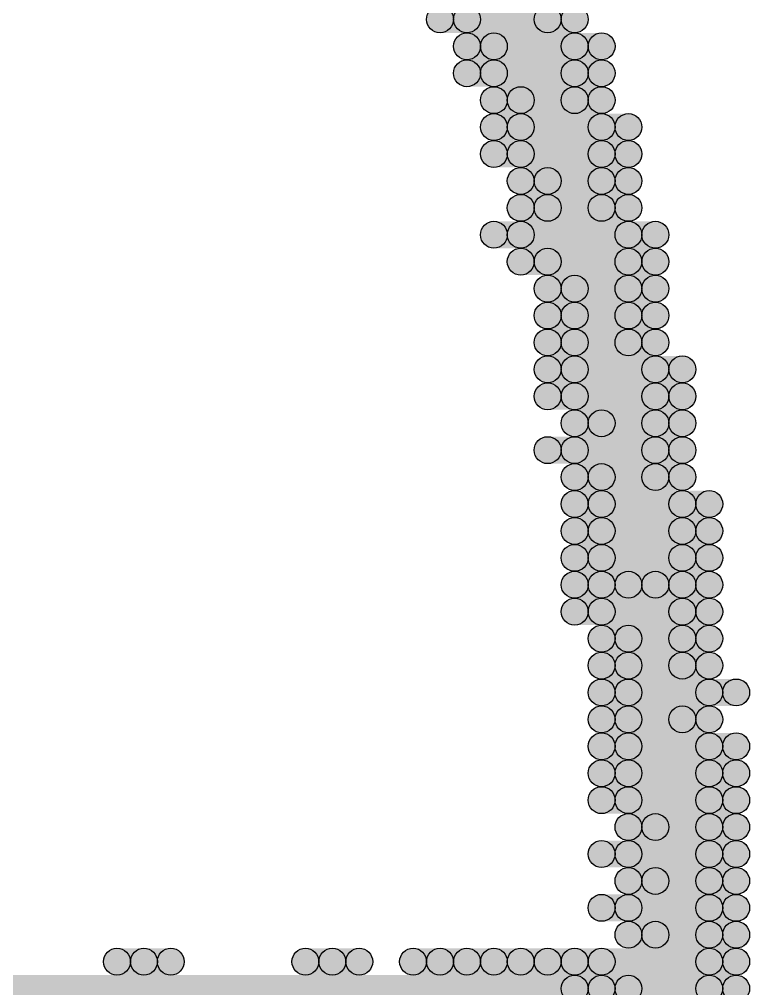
# Model space of a CAD drawing. Header units: millimetres. Extents: x 0 to 137, y 0 to 37.
# Drawn here: x 133.182 to 133.871, y 5.766 to 6.68 of the extents above; entities that cross this region are included whole.
import ezdxf

# ---------------------------------------------------------------- set-up
doc = ezdxf.new("R2010")
doc.units = ezdxf.units.MM
doc.layers.add('TopLayer', color=1, linetype='Continuous')
doc.layers.add('TopSolder', color=216, linetype='Continuous')

msp = doc.modelspace()

# ---------------------------------------------------------------- hatches: boundary and pattern name
at = {"layer": 'TopLayer'}
h = msp.add_hatch(color=1, dxfattribs=at)
edge = h.paths.add_edge_path()
edge.add_arc((133.604, 6.6802), 0.0127, 0, 360)
for points in [[(133.604, 6.6675), (133.604, 6.6929), (133.7056, 6.6929), (133.7056, 6.6675)], [(133.6294, 6.6421), (133.6294, 6.6675), (133.731, 6.6675), (133.731, 6.6421)], [(133.6294, 6.6167), (133.6294, 6.6421), (133.731, 6.6421), (133.731, 6.6167)], [(133.6548, 6.5913), (133.6548, 6.6167), (133.731, 6.6167), (133.731, 6.5913)], [(133.6548, 6.5659), (133.6548, 6.5913), (133.7564, 6.5913), (133.7564, 6.5659)], [(133.6548, 6.5405), (133.6548, 6.5659), (133.7564, 6.5659), (133.7564, 6.5405)], [(133.6802, 6.5151), (133.6802, 6.5405), (133.7564, 6.5405), (133.7564, 6.5151)], [(133.6802, 6.4897), (133.6802, 6.5151), (133.7564, 6.5151), (133.7564, 6.4897)], [(133.6548, 6.4643), (133.6548, 6.4897), (133.7818, 6.4897), (133.7818, 6.4643)], [(133.6802, 6.4389), (133.6802, 6.4643), (133.7818, 6.4643), (133.7818, 6.4389)], [(133.7056, 6.4135), (133.7056, 6.4389), (133.7818, 6.4389), (133.7818, 6.4135)], [(133.7056, 6.3881), (133.7056, 6.4135), (133.7818, 6.4135), (133.7818, 6.3881)], [(133.7056, 6.3627), (133.7056, 6.3881), (133.7818, 6.3881), (133.7818, 6.3627)], [(133.7056, 6.3373), (133.7056, 6.3627), (133.8072, 6.3627), (133.8072, 6.3373)], [(133.7056, 6.3119), (133.7056, 6.3373), (133.8072, 6.3373), (133.8072, 6.3119)], [(133.731, 6.2865), (133.731, 6.3119), (133.8072, 6.3119), (133.8072, 6.2865)], [(133.7056, 6.2611), (133.7056, 6.2865), (133.8072, 6.2865), (133.8072, 6.2611)], [(133.731, 6.2357), (133.731, 6.2611), (133.8072, 6.2611), (133.8072, 6.2357)], [(133.731, 6.2103), (133.731, 6.2357), (133.8326, 6.2357), (133.8326, 6.2103)], [(133.731, 6.1849), (133.731, 6.2103), (133.8326, 6.2103), (133.8326, 6.1849)], [(133.731, 6.1595), (133.731, 6.1849), (133.8326, 6.1849), (133.8326, 6.1595)], [(133.731, 6.1341), (133.731, 6.1595), (133.7818, 6.1595), (133.7818, 6.1341)], [(133.8072, 6.1341), (133.8072, 6.1595), (133.8326, 6.1595), (133.8326, 6.1341)], [(133.731, 6.1087), (133.731, 6.1341), (133.8326, 6.1341), (133.8326, 6.1087)], [(133.7564, 6.0833), (133.7564, 6.1087), (133.8326, 6.1087), (133.8326, 6.0833)], [(133.7564, 6.0579), (133.7564, 6.0833), (133.8326, 6.0833), (133.8326, 6.0579)], [(133.7564, 6.0325), (133.7564, 6.0579), (133.858, 6.0579), (133.858, 6.0325)], [(133.7564, 6.0071), (133.7564, 6.0325), (133.8326, 6.0325), (133.8326, 6.0071)], [(133.7564, 5.9817), (133.7564, 6.0071), (133.858, 6.0071), (133.858, 5.9817)], [(133.7564, 5.9563), (133.7564, 5.9817), (133.858, 5.9817), (133.858, 5.9563)], [(133.7564, 5.9309), (133.7564, 5.9563), (133.858, 5.9563), (133.858, 5.9309)], [(133.7818, 5.9055), (133.7818, 5.9309), (133.858, 5.9309), (133.858, 5.9055)], [(133.7564, 5.8801), (133.7564, 5.9055), (133.858, 5.9055), (133.858, 5.8801)], [(133.7818, 5.8547), (133.7818, 5.8801), (133.858, 5.8801), (133.858, 5.8547)], [(133.7564, 5.8293), (133.7564, 5.8547), (133.858, 5.8547), (133.858, 5.8293)], [(133.7818, 5.8039), (133.7818, 5.8293), (133.858, 5.8293), (133.858, 5.8039)], [(133.2992, 5.7785), (133.2992, 5.8039), (133.3246, 5.8039), (133.3246, 5.7785)], [(133.477, 5.7785), (133.477, 5.8039), (133.5024, 5.8039), (133.5024, 5.7785)], [(133.5786, 5.7785), (133.5786, 5.8039), (133.604, 5.8039), (133.604, 5.7785)], [(133.6294, 5.7785), (133.6294, 5.8039), (133.6548, 5.8039), (133.6548, 5.7785)], [(133.6802, 5.7785), (133.6802, 5.8039), (133.7056, 5.8039), (133.7056, 5.7785)], [(133.731, 5.7785), (133.731, 5.8039), (133.858, 5.8039), (133.858, 5.7785)], [(131.7498, 5.7531), (131.7498, 5.7785), (133.731, 5.7785), (133.731, 5.7531)], [(133.7564, 5.7531), (133.7564, 5.7785), (133.858, 5.7785), (133.858, 5.7531)]]:
    msp.add_hatch(color=1, dxfattribs=at).paths.add_polyline_path(points)
h = msp.add_hatch(color=1, dxfattribs=at)
edge = h.paths.add_edge_path()
edge.add_arc((133.7056, 6.6802), 0.0127, 0, 360)
h = msp.add_hatch(color=1, dxfattribs=at)
edge = h.paths.add_edge_path()
edge.add_arc((133.6294, 6.6548), 0.0127, 0, 360)
h = msp.add_hatch(color=1, dxfattribs=at)
edge = h.paths.add_edge_path()
edge.add_arc((133.731, 6.6548), 0.0127, 0, 360)
h = msp.add_hatch(color=1, dxfattribs=at)
edge = h.paths.add_edge_path()
edge.add_arc((133.6294, 6.6294), 0.0127, 0, 360)
h = msp.add_hatch(color=1, dxfattribs=at)
edge = h.paths.add_edge_path()
edge.add_arc((133.731, 6.6294), 0.0127, 0, 360)
h = msp.add_hatch(color=1, dxfattribs=at)
edge = h.paths.add_edge_path()
edge.add_arc((133.6548, 6.604), 0.0127, 0, 360)
h = msp.add_hatch(color=1, dxfattribs=at)
edge = h.paths.add_edge_path()
edge.add_arc((133.731, 6.604), 0.0127, 0, 360)
h = msp.add_hatch(color=1, dxfattribs=at)
edge = h.paths.add_edge_path()
edge.add_arc((133.6548, 6.5786), 0.0127, 0, 360)
h = msp.add_hatch(color=1, dxfattribs=at)
edge = h.paths.add_edge_path()
edge.add_arc((133.7564, 6.5786), 0.0127, 0, 360)
h = msp.add_hatch(color=1, dxfattribs=at)
edge = h.paths.add_edge_path()
edge.add_arc((133.6548, 6.5532), 0.0127, 0, 360)
h = msp.add_hatch(color=1, dxfattribs=at)
edge = h.paths.add_edge_path()
edge.add_arc((133.7564, 6.5532), 0.0127, 0, 360)
h = msp.add_hatch(color=1, dxfattribs=at)
edge = h.paths.add_edge_path()
edge.add_arc((133.6802, 6.5278), 0.0127, 0, 360)
h = msp.add_hatch(color=1, dxfattribs=at)
edge = h.paths.add_edge_path()
edge.add_arc((133.7564, 6.5278), 0.0127, 0, 360)
h = msp.add_hatch(color=1, dxfattribs=at)
edge = h.paths.add_edge_path()
edge.add_arc((133.6802, 6.5024), 0.0127, 0, 360)
h = msp.add_hatch(color=1, dxfattribs=at)
edge = h.paths.add_edge_path()
edge.add_arc((133.7564, 6.5024), 0.0127, 0, 360)
h = msp.add_hatch(color=1, dxfattribs=at)
edge = h.paths.add_edge_path()
edge.add_arc((133.6548, 6.477), 0.0127, 0, 360)
h = msp.add_hatch(color=1, dxfattribs=at)
edge = h.paths.add_edge_path()
edge.add_arc((133.7818, 6.477), 0.0127, 0, 360)
h = msp.add_hatch(color=1, dxfattribs=at)
edge = h.paths.add_edge_path()
edge.add_arc((133.6802, 6.4516), 0.0127, 0, 360)
h = msp.add_hatch(color=1, dxfattribs=at)
edge = h.paths.add_edge_path()
edge.add_arc((133.7818, 6.4516), 0.0127, 0, 360)
h = msp.add_hatch(color=1, dxfattribs=at)
edge = h.paths.add_edge_path()
edge.add_arc((133.7056, 6.4262), 0.0127, 0, 360)
h = msp.add_hatch(color=1, dxfattribs=at)
edge = h.paths.add_edge_path()
edge.add_arc((133.7818, 6.4262), 0.0127, 0, 360)
h = msp.add_hatch(color=1, dxfattribs=at)
edge = h.paths.add_edge_path()
edge.add_arc((133.7056, 6.4008), 0.0127, 0, 360)
h = msp.add_hatch(color=1, dxfattribs=at)
edge = h.paths.add_edge_path()
edge.add_arc((133.7818, 6.4008), 0.0127, 0, 360)
h = msp.add_hatch(color=1, dxfattribs=at)
edge = h.paths.add_edge_path()
edge.add_arc((133.7056, 6.3754), 0.0127, 0, 360)
h = msp.add_hatch(color=1, dxfattribs=at)
edge = h.paths.add_edge_path()
edge.add_arc((133.7818, 6.3754), 0.0127, 0, 360)
h = msp.add_hatch(color=1, dxfattribs=at)
edge = h.paths.add_edge_path()
edge.add_arc((133.7056, 6.35), 0.0127, 0, 360)
h = msp.add_hatch(color=1, dxfattribs=at)
edge = h.paths.add_edge_path()
edge.add_arc((133.8072, 6.35), 0.0127, 0, 360)
h = msp.add_hatch(color=1, dxfattribs=at)
edge = h.paths.add_edge_path()
edge.add_arc((133.7056, 6.3246), 0.0127, 0, 360)
h = msp.add_hatch(color=1, dxfattribs=at)
edge = h.paths.add_edge_path()
edge.add_arc((133.8072, 6.3246), 0.0127, 0, 360)
h = msp.add_hatch(color=1, dxfattribs=at)
edge = h.paths.add_edge_path()
edge.add_arc((133.731, 6.2992), 0.0127, 0, 360)
h = msp.add_hatch(color=1, dxfattribs=at)
edge = h.paths.add_edge_path()
edge.add_arc((133.8072, 6.2992), 0.0127, 0, 360)
h = msp.add_hatch(color=1, dxfattribs=at)
edge = h.paths.add_edge_path()
edge.add_arc((133.7056, 6.2738), 0.0127, 0, 360)
h = msp.add_hatch(color=1, dxfattribs=at)
edge = h.paths.add_edge_path()
edge.add_arc((133.8072, 6.2738), 0.0127, 0, 360)
h = msp.add_hatch(color=1, dxfattribs=at)
edge = h.paths.add_edge_path()
edge.add_arc((133.731, 6.2484), 0.0127, 0, 360)
h = msp.add_hatch(color=1, dxfattribs=at)
edge = h.paths.add_edge_path()
edge.add_arc((133.8072, 6.2484), 0.0127, 0, 360)
h = msp.add_hatch(color=1, dxfattribs=at)
edge = h.paths.add_edge_path()
edge.add_arc((133.731, 6.223), 0.0127, 0, 360)
h = msp.add_hatch(color=1, dxfattribs=at)
edge = h.paths.add_edge_path()
edge.add_arc((133.8326, 6.223), 0.0127, 0, 360)
h = msp.add_hatch(color=1, dxfattribs=at)
edge = h.paths.add_edge_path()
edge.add_arc((133.731, 6.1976), 0.0127, 0, 360)
h = msp.add_hatch(color=1, dxfattribs=at)
edge = h.paths.add_edge_path()
edge.add_arc((133.8326, 6.1976), 0.0127, 0, 360)
h = msp.add_hatch(color=1, dxfattribs=at)
edge = h.paths.add_edge_path()
edge.add_arc((133.731, 6.1722), 0.0127, 0, 360)
h = msp.add_hatch(color=1, dxfattribs=at)
edge = h.paths.add_edge_path()
edge.add_arc((133.8326, 6.1722), 0.0127, 0, 360)
h = msp.add_hatch(color=1, dxfattribs=at)
edge = h.paths.add_edge_path()
edge.add_arc((133.731, 6.1468), 0.0127, 0, 360)
h = msp.add_hatch(color=1, dxfattribs=at)
edge = h.paths.add_edge_path()
edge.add_arc((133.7818, 6.1468), 0.0127, 0, 360)
h = msp.add_hatch(color=1, dxfattribs=at)
edge = h.paths.add_edge_path()
edge.add_arc((133.8072, 6.1468), 0.0127, 0, 360)
h = msp.add_hatch(color=1, dxfattribs=at)
edge = h.paths.add_edge_path()
edge.add_arc((133.8326, 6.1468), 0.0127, 0, 360)
h = msp.add_hatch(color=1, dxfattribs=at)
edge = h.paths.add_edge_path()
edge.add_arc((133.731, 6.1214), 0.0127, 0, 360)
h = msp.add_hatch(color=1, dxfattribs=at)
edge = h.paths.add_edge_path()
edge.add_arc((133.8326, 6.1214), 0.0127, 0, 360)
h = msp.add_hatch(color=1, dxfattribs=at)
edge = h.paths.add_edge_path()
edge.add_arc((133.7564, 6.096), 0.0127, 0, 360)
h = msp.add_hatch(color=1, dxfattribs=at)
edge = h.paths.add_edge_path()
edge.add_arc((133.8326, 6.096), 0.0127, 0, 360)
h = msp.add_hatch(color=1, dxfattribs=at)
edge = h.paths.add_edge_path()
edge.add_arc((133.7564, 6.0706), 0.0127, 0, 360)
h = msp.add_hatch(color=1, dxfattribs=at)
edge = h.paths.add_edge_path()
edge.add_arc((133.8326, 6.0706), 0.0127, 0, 360)
h = msp.add_hatch(color=1, dxfattribs=at)
edge = h.paths.add_edge_path()
edge.add_arc((133.7564, 6.0452), 0.0127, 0, 360)
h = msp.add_hatch(color=1, dxfattribs=at)
edge = h.paths.add_edge_path()
edge.add_arc((133.858, 6.0452), 0.0127, 0, 360)
h = msp.add_hatch(color=1, dxfattribs=at)
edge = h.paths.add_edge_path()
edge.add_arc((133.7564, 6.0198), 0.0127, 0, 360)
h = msp.add_hatch(color=1, dxfattribs=at)
edge = h.paths.add_edge_path()
edge.add_arc((133.8326, 6.0198), 0.0127, 0, 360)
h = msp.add_hatch(color=1, dxfattribs=at)
edge = h.paths.add_edge_path()
edge.add_arc((133.7564, 5.9944), 0.0127, 0, 360)
h = msp.add_hatch(color=1, dxfattribs=at)
edge = h.paths.add_edge_path()
edge.add_arc((133.858, 5.9944), 0.0127, 0, 360)
h = msp.add_hatch(color=1, dxfattribs=at)
edge = h.paths.add_edge_path()
edge.add_arc((133.7564, 5.969), 0.0127, 0, 360)
h = msp.add_hatch(color=1, dxfattribs=at)
edge = h.paths.add_edge_path()
edge.add_arc((133.858, 5.969), 0.0127, 0, 360)
h = msp.add_hatch(color=1, dxfattribs=at)
edge = h.paths.add_edge_path()
edge.add_arc((133.7564, 5.9436), 0.0127, 0, 360)
h = msp.add_hatch(color=1, dxfattribs=at)
edge = h.paths.add_edge_path()
edge.add_arc((133.858, 5.9436), 0.0127, 0, 360)
h = msp.add_hatch(color=1, dxfattribs=at)
edge = h.paths.add_edge_path()
edge.add_arc((133.7818, 5.9182), 0.0127, 0, 360)
h = msp.add_hatch(color=1, dxfattribs=at)
edge = h.paths.add_edge_path()
edge.add_arc((133.858, 5.9182), 0.0127, 0, 360)
h = msp.add_hatch(color=1, dxfattribs=at)
edge = h.paths.add_edge_path()
edge.add_arc((133.7564, 5.8928), 0.0127, 0, 360)
h = msp.add_hatch(color=1, dxfattribs=at)
edge = h.paths.add_edge_path()
edge.add_arc((133.858, 5.8928), 0.0127, 0, 360)
h = msp.add_hatch(color=1, dxfattribs=at)
edge = h.paths.add_edge_path()
edge.add_arc((133.7818, 5.8674), 0.0127, 0, 360)
h = msp.add_hatch(color=1, dxfattribs=at)
edge = h.paths.add_edge_path()
edge.add_arc((133.858, 5.8674), 0.0127, 0, 360)
h = msp.add_hatch(color=1, dxfattribs=at)
edge = h.paths.add_edge_path()
edge.add_arc((133.7564, 5.842), 0.0127, 0, 360)
h = msp.add_hatch(color=1, dxfattribs=at)
edge = h.paths.add_edge_path()
edge.add_arc((133.858, 5.842), 0.0127, 0, 360)
h = msp.add_hatch(color=1, dxfattribs=at)
edge = h.paths.add_edge_path()
edge.add_arc((133.7818, 5.8166), 0.0127, 0, 360)
h = msp.add_hatch(color=1, dxfattribs=at)
edge = h.paths.add_edge_path()
edge.add_arc((133.858, 5.8166), 0.0127, 0, 360)
h = msp.add_hatch(color=1, dxfattribs=at)
edge = h.paths.add_edge_path()
edge.add_arc((133.2992, 5.7912), 0.0127, 0, 360)
h = msp.add_hatch(color=1, dxfattribs=at)
edge = h.paths.add_edge_path()
edge.add_arc((133.3246, 5.7912), 0.0127, 0, 360)
h = msp.add_hatch(color=1, dxfattribs=at)
edge = h.paths.add_edge_path()
edge.add_arc((133.477, 5.7912), 0.0127, 0, 360)
h = msp.add_hatch(color=1, dxfattribs=at)
edge = h.paths.add_edge_path()
edge.add_arc((133.5024, 5.7912), 0.0127, 0, 360)
h = msp.add_hatch(color=1, dxfattribs=at)
edge = h.paths.add_edge_path()
edge.add_arc((133.5786, 5.7912), 0.0127, 0, 360)
h = msp.add_hatch(color=1, dxfattribs=at)
edge = h.paths.add_edge_path()
edge.add_arc((133.604, 5.7912), 0.0127, 0, 360)
h = msp.add_hatch(color=1, dxfattribs=at)
edge = h.paths.add_edge_path()
edge.add_arc((133.6294, 5.7912), 0.0127, 0, 360)
h = msp.add_hatch(color=1, dxfattribs=at)
edge = h.paths.add_edge_path()
edge.add_arc((133.6548, 5.7912), 0.0127, 0, 360)
h = msp.add_hatch(color=1, dxfattribs=at)
edge = h.paths.add_edge_path()
edge.add_arc((133.6802, 5.7912), 0.0127, 0, 360)
h = msp.add_hatch(color=1, dxfattribs=at)
edge = h.paths.add_edge_path()
edge.add_arc((133.7056, 5.7912), 0.0127, 0, 360)
h = msp.add_hatch(color=1, dxfattribs=at)
edge = h.paths.add_edge_path()
edge.add_arc((133.731, 5.7912), 0.0127, 0, 360)
h = msp.add_hatch(color=1, dxfattribs=at)
edge = h.paths.add_edge_path()
edge.add_arc((133.858, 5.7912), 0.0127, 0, 360)
h = msp.add_hatch(color=1, dxfattribs=at)
edge = h.paths.add_edge_path()
edge.add_arc((133.731, 5.7658), 0.0127, 0, 360)
h = msp.add_hatch(color=1, dxfattribs=at)
edge = h.paths.add_edge_path()
edge.add_arc((133.7564, 5.7658), 0.0127, 0, 360)
h = msp.add_hatch(color=1, dxfattribs=at)
edge = h.paths.add_edge_path()
edge.add_arc((133.858, 5.7658), 0.0127, 0, 360)
at = {"layer": 'TopSolder'}
h = msp.add_hatch(color=216, dxfattribs=at)
edge = h.paths.add_edge_path()
edge.add_arc((133.5786, 6.6802), 0.0127, 0, 360)
for points in [[(133.5786, 6.6675), (133.5786, 6.6929), (133.6802, 6.6929), (133.6802, 6.6675)], [(133.604, 6.6421), (133.604, 6.6675), (133.7056, 6.6675), (133.7056, 6.6421)], [(133.604, 6.6167), (133.604, 6.6421), (133.7056, 6.6421), (133.7056, 6.6167)], [(133.6294, 6.5913), (133.6294, 6.6167), (133.7056, 6.6167), (133.7056, 6.5913)], [(133.6294, 6.5659), (133.6294, 6.5913), (133.731, 6.5913), (133.731, 6.5659)], [(133.6294, 6.5405), (133.6294, 6.5659), (133.731, 6.5659), (133.731, 6.5405)], [(133.6548, 6.5151), (133.6548, 6.5405), (133.731, 6.5405), (133.731, 6.5151)], [(133.6548, 6.4897), (133.6548, 6.5151), (133.731, 6.5151), (133.731, 6.4897)], [(133.6294, 6.4643), (133.6294, 6.4897), (133.7564, 6.4897), (133.7564, 6.4643)], [(133.6548, 6.4389), (133.6548, 6.4643), (133.7564, 6.4643), (133.7564, 6.4389)], [(133.6802, 6.4135), (133.6802, 6.4389), (133.7564, 6.4389), (133.7564, 6.4135)], [(133.6802, 6.3881), (133.6802, 6.4135), (133.7564, 6.4135), (133.7564, 6.3881)], [(133.6802, 6.3627), (133.6802, 6.3881), (133.7564, 6.3881), (133.7564, 6.3627)], [(133.6802, 6.3373), (133.6802, 6.3627), (133.7818, 6.3627), (133.7818, 6.3373)], [(133.6802, 6.3119), (133.6802, 6.3373), (133.7818, 6.3373), (133.7818, 6.3119)], [(133.7056, 6.2865), (133.7056, 6.3119), (133.7818, 6.3119), (133.7818, 6.2865)], [(133.6802, 6.2611), (133.6802, 6.2865), (133.7818, 6.2865), (133.7818, 6.2611)], [(133.7056, 6.2357), (133.7056, 6.2611), (133.7818, 6.2611), (133.7818, 6.2357)], [(133.7056, 6.2103), (133.7056, 6.2357), (133.8072, 6.2357), (133.8072, 6.2103)], [(133.7056, 6.1849), (133.7056, 6.2103), (133.8072, 6.2103), (133.8072, 6.1849)], [(133.7056, 6.1595), (133.7056, 6.1849), (133.8072, 6.1849), (133.8072, 6.1595)], [(133.7056, 6.1341), (133.7056, 6.1595), (133.7564, 6.1595), (133.7564, 6.1341)], [(133.7818, 6.1341), (133.7818, 6.1595), (133.8072, 6.1595), (133.8072, 6.1341)], [(133.7056, 6.1087), (133.7056, 6.1341), (133.8072, 6.1341), (133.8072, 6.1087)], [(133.731, 6.0833), (133.731, 6.1087), (133.8072, 6.1087), (133.8072, 6.0833)], [(133.731, 6.0579), (133.731, 6.0833), (133.8072, 6.0833), (133.8072, 6.0579)], [(133.731, 6.0325), (133.731, 6.0579), (133.8326, 6.0579), (133.8326, 6.0325)], [(133.731, 6.0071), (133.731, 6.0325), (133.8072, 6.0325), (133.8072, 6.0071)], [(133.731, 5.9817), (133.731, 6.0071), (133.8326, 6.0071), (133.8326, 5.9817)], [(133.731, 5.9563), (133.731, 5.9817), (133.8326, 5.9817), (133.8326, 5.9563)], [(133.731, 5.9309), (133.731, 5.9563), (133.8326, 5.9563), (133.8326, 5.9309)], [(133.7564, 5.9055), (133.7564, 5.9309), (133.8326, 5.9309), (133.8326, 5.9055)], [(133.731, 5.8801), (133.731, 5.9055), (133.8326, 5.9055), (133.8326, 5.8801)], [(133.7564, 5.8547), (133.7564, 5.8801), (133.8326, 5.8801), (133.8326, 5.8547)], [(133.731, 5.8293), (133.731, 5.8547), (133.8326, 5.8547), (133.8326, 5.8293)], [(133.7564, 5.8039), (133.7564, 5.8293), (133.8326, 5.8293), (133.8326, 5.8039)], [(133.2738, 5.7785), (133.2738, 5.8039), (133.2992, 5.8039), (133.2992, 5.7785)], [(133.4516, 5.7785), (133.4516, 5.8039), (133.477, 5.8039), (133.477, 5.7785)], [(133.5532, 5.7785), (133.5532, 5.8039), (133.5786, 5.8039), (133.5786, 5.7785)], [(133.604, 5.7785), (133.604, 5.8039), (133.6294, 5.8039), (133.6294, 5.7785)], [(133.6548, 5.7785), (133.6548, 5.8039), (133.6802, 5.8039), (133.6802, 5.7785)], [(133.7056, 5.7785), (133.7056, 5.8039), (133.8326, 5.8039), (133.8326, 5.7785)], [(131.7244, 5.7531), (131.7244, 5.7785), (133.7056, 5.7785), (133.7056, 5.7531)], [(133.731, 5.7531), (133.731, 5.7785), (133.8326, 5.7785), (133.8326, 5.7531)]]:
    msp.add_hatch(color=216, dxfattribs=at).paths.add_polyline_path(points)
h = msp.add_hatch(color=216, dxfattribs=at)
edge = h.paths.add_edge_path()
edge.add_arc((133.6802, 6.6802), 0.0127, 0, 360)
h = msp.add_hatch(color=216, dxfattribs=at)
edge = h.paths.add_edge_path()
edge.add_arc((133.604, 6.6548), 0.0127, 0, 360)
h = msp.add_hatch(color=216, dxfattribs=at)
edge = h.paths.add_edge_path()
edge.add_arc((133.7056, 6.6548), 0.0127, 0, 360)
h = msp.add_hatch(color=216, dxfattribs=at)
edge = h.paths.add_edge_path()
edge.add_arc((133.604, 6.6294), 0.0127, 0, 360)
h = msp.add_hatch(color=216, dxfattribs=at)
edge = h.paths.add_edge_path()
edge.add_arc((133.7056, 6.6294), 0.0127, 0, 360)
h = msp.add_hatch(color=216, dxfattribs=at)
edge = h.paths.add_edge_path()
edge.add_arc((133.6294, 6.604), 0.0127, 0, 360)
h = msp.add_hatch(color=216, dxfattribs=at)
edge = h.paths.add_edge_path()
edge.add_arc((133.7056, 6.604), 0.0127, 0, 360)
h = msp.add_hatch(color=216, dxfattribs=at)
edge = h.paths.add_edge_path()
edge.add_arc((133.6294, 6.5786), 0.0127, 0, 360)
h = msp.add_hatch(color=216, dxfattribs=at)
edge = h.paths.add_edge_path()
edge.add_arc((133.731, 6.5786), 0.0127, 0, 360)
h = msp.add_hatch(color=216, dxfattribs=at)
edge = h.paths.add_edge_path()
edge.add_arc((133.6294, 6.5532), 0.0127, 0, 360)
h = msp.add_hatch(color=216, dxfattribs=at)
edge = h.paths.add_edge_path()
edge.add_arc((133.731, 6.5532), 0.0127, 0, 360)
h = msp.add_hatch(color=216, dxfattribs=at)
edge = h.paths.add_edge_path()
edge.add_arc((133.6548, 6.5278), 0.0127, 0, 360)
h = msp.add_hatch(color=216, dxfattribs=at)
edge = h.paths.add_edge_path()
edge.add_arc((133.731, 6.5278), 0.0127, 0, 360)
h = msp.add_hatch(color=216, dxfattribs=at)
edge = h.paths.add_edge_path()
edge.add_arc((133.6548, 6.5024), 0.0127, 0, 360)
h = msp.add_hatch(color=216, dxfattribs=at)
edge = h.paths.add_edge_path()
edge.add_arc((133.731, 6.5024), 0.0127, 0, 360)
h = msp.add_hatch(color=216, dxfattribs=at)
edge = h.paths.add_edge_path()
edge.add_arc((133.6294, 6.477), 0.0127, 0, 360)
h = msp.add_hatch(color=216, dxfattribs=at)
edge = h.paths.add_edge_path()
edge.add_arc((133.7564, 6.477), 0.0127, 0, 360)
h = msp.add_hatch(color=216, dxfattribs=at)
edge = h.paths.add_edge_path()
edge.add_arc((133.6548, 6.4516), 0.0127, 0, 360)
h = msp.add_hatch(color=216, dxfattribs=at)
edge = h.paths.add_edge_path()
edge.add_arc((133.7564, 6.4516), 0.0127, 0, 360)
h = msp.add_hatch(color=216, dxfattribs=at)
edge = h.paths.add_edge_path()
edge.add_arc((133.6802, 6.4262), 0.0127, 0, 360)
h = msp.add_hatch(color=216, dxfattribs=at)
edge = h.paths.add_edge_path()
edge.add_arc((133.7564, 6.4262), 0.0127, 0, 360)
h = msp.add_hatch(color=216, dxfattribs=at)
edge = h.paths.add_edge_path()
edge.add_arc((133.6802, 6.4008), 0.0127, 0, 360)
h = msp.add_hatch(color=216, dxfattribs=at)
edge = h.paths.add_edge_path()
edge.add_arc((133.7564, 6.4008), 0.0127, 0, 360)
h = msp.add_hatch(color=216, dxfattribs=at)
edge = h.paths.add_edge_path()
edge.add_arc((133.6802, 6.3754), 0.0127, 0, 360)
h = msp.add_hatch(color=216, dxfattribs=at)
edge = h.paths.add_edge_path()
edge.add_arc((133.7564, 6.3754), 0.0127, 0, 360)
h = msp.add_hatch(color=216, dxfattribs=at)
edge = h.paths.add_edge_path()
edge.add_arc((133.6802, 6.35), 0.0127, 0, 360)
h = msp.add_hatch(color=216, dxfattribs=at)
edge = h.paths.add_edge_path()
edge.add_arc((133.7818, 6.35), 0.0127, 0, 360)
h = msp.add_hatch(color=216, dxfattribs=at)
edge = h.paths.add_edge_path()
edge.add_arc((133.6802, 6.3246), 0.0127, 0, 360)
h = msp.add_hatch(color=216, dxfattribs=at)
edge = h.paths.add_edge_path()
edge.add_arc((133.7818, 6.3246), 0.0127, 0, 360)
h = msp.add_hatch(color=216, dxfattribs=at)
edge = h.paths.add_edge_path()
edge.add_arc((133.7056, 6.2992), 0.0127, 0, 360)
h = msp.add_hatch(color=216, dxfattribs=at)
edge = h.paths.add_edge_path()
edge.add_arc((133.7818, 6.2992), 0.0127, 0, 360)
h = msp.add_hatch(color=216, dxfattribs=at)
edge = h.paths.add_edge_path()
edge.add_arc((133.6802, 6.2738), 0.0127, 0, 360)
h = msp.add_hatch(color=216, dxfattribs=at)
edge = h.paths.add_edge_path()
edge.add_arc((133.7818, 6.2738), 0.0127, 0, 360)
h = msp.add_hatch(color=216, dxfattribs=at)
edge = h.paths.add_edge_path()
edge.add_arc((133.7056, 6.2484), 0.0127, 0, 360)
h = msp.add_hatch(color=216, dxfattribs=at)
edge = h.paths.add_edge_path()
edge.add_arc((133.7818, 6.2484), 0.0127, 0, 360)
h = msp.add_hatch(color=216, dxfattribs=at)
edge = h.paths.add_edge_path()
edge.add_arc((133.7056, 6.223), 0.0127, 0, 360)
h = msp.add_hatch(color=216, dxfattribs=at)
edge = h.paths.add_edge_path()
edge.add_arc((133.8072, 6.223), 0.0127, 0, 360)
h = msp.add_hatch(color=216, dxfattribs=at)
edge = h.paths.add_edge_path()
edge.add_arc((133.7056, 6.1976), 0.0127, 0, 360)
h = msp.add_hatch(color=216, dxfattribs=at)
edge = h.paths.add_edge_path()
edge.add_arc((133.8072, 6.1976), 0.0127, 0, 360)
h = msp.add_hatch(color=216, dxfattribs=at)
edge = h.paths.add_edge_path()
edge.add_arc((133.7056, 6.1722), 0.0127, 0, 360)
h = msp.add_hatch(color=216, dxfattribs=at)
edge = h.paths.add_edge_path()
edge.add_arc((133.8072, 6.1722), 0.0127, 0, 360)
h = msp.add_hatch(color=216, dxfattribs=at)
edge = h.paths.add_edge_path()
edge.add_arc((133.7056, 6.1468), 0.0127, 0, 360)
h = msp.add_hatch(color=216, dxfattribs=at)
edge = h.paths.add_edge_path()
edge.add_arc((133.7564, 6.1468), 0.0127, 0, 360)
h = msp.add_hatch(color=216, dxfattribs=at)
edge = h.paths.add_edge_path()
edge.add_arc((133.7818, 6.1468), 0.0127, 0, 360)
h = msp.add_hatch(color=216, dxfattribs=at)
edge = h.paths.add_edge_path()
edge.add_arc((133.8072, 6.1468), 0.0127, 0, 360)
h = msp.add_hatch(color=216, dxfattribs=at)
edge = h.paths.add_edge_path()
edge.add_arc((133.7056, 6.1214), 0.0127, 0, 360)
h = msp.add_hatch(color=216, dxfattribs=at)
edge = h.paths.add_edge_path()
edge.add_arc((133.8072, 6.1214), 0.0127, 0, 360)
h = msp.add_hatch(color=216, dxfattribs=at)
edge = h.paths.add_edge_path()
edge.add_arc((133.731, 6.096), 0.0127, 0, 360)
h = msp.add_hatch(color=216, dxfattribs=at)
edge = h.paths.add_edge_path()
edge.add_arc((133.8072, 6.096), 0.0127, 0, 360)
h = msp.add_hatch(color=216, dxfattribs=at)
edge = h.paths.add_edge_path()
edge.add_arc((133.731, 6.0706), 0.0127, 0, 360)
h = msp.add_hatch(color=216, dxfattribs=at)
edge = h.paths.add_edge_path()
edge.add_arc((133.8072, 6.0706), 0.0127, 0, 360)
h = msp.add_hatch(color=216, dxfattribs=at)
edge = h.paths.add_edge_path()
edge.add_arc((133.731, 6.0452), 0.0127, 0, 360)
h = msp.add_hatch(color=216, dxfattribs=at)
edge = h.paths.add_edge_path()
edge.add_arc((133.8326, 6.0452), 0.0127, 0, 360)
h = msp.add_hatch(color=216, dxfattribs=at)
edge = h.paths.add_edge_path()
edge.add_arc((133.731, 6.0198), 0.0127, 0, 360)
h = msp.add_hatch(color=216, dxfattribs=at)
edge = h.paths.add_edge_path()
edge.add_arc((133.8072, 6.0198), 0.0127, 0, 360)
h = msp.add_hatch(color=216, dxfattribs=at)
edge = h.paths.add_edge_path()
edge.add_arc((133.731, 5.9944), 0.0127, 0, 360)
h = msp.add_hatch(color=216, dxfattribs=at)
edge = h.paths.add_edge_path()
edge.add_arc((133.8326, 5.9944), 0.0127, 0, 360)
h = msp.add_hatch(color=216, dxfattribs=at)
edge = h.paths.add_edge_path()
edge.add_arc((133.731, 5.969), 0.0127, 0, 360)
h = msp.add_hatch(color=216, dxfattribs=at)
edge = h.paths.add_edge_path()
edge.add_arc((133.8326, 5.969), 0.0127, 0, 360)
h = msp.add_hatch(color=216, dxfattribs=at)
edge = h.paths.add_edge_path()
edge.add_arc((133.731, 5.9436), 0.0127, 0, 360)
h = msp.add_hatch(color=216, dxfattribs=at)
edge = h.paths.add_edge_path()
edge.add_arc((133.8326, 5.9436), 0.0127, 0, 360)
h = msp.add_hatch(color=216, dxfattribs=at)
edge = h.paths.add_edge_path()
edge.add_arc((133.7564, 5.9182), 0.0127, 0, 360)
h = msp.add_hatch(color=216, dxfattribs=at)
edge = h.paths.add_edge_path()
edge.add_arc((133.8326, 5.9182), 0.0127, 0, 360)
h = msp.add_hatch(color=216, dxfattribs=at)
edge = h.paths.add_edge_path()
edge.add_arc((133.731, 5.8928), 0.0127, 0, 360)
h = msp.add_hatch(color=216, dxfattribs=at)
edge = h.paths.add_edge_path()
edge.add_arc((133.8326, 5.8928), 0.0127, 0, 360)
h = msp.add_hatch(color=216, dxfattribs=at)
edge = h.paths.add_edge_path()
edge.add_arc((133.7564, 5.8674), 0.0127, 0, 360)
h = msp.add_hatch(color=216, dxfattribs=at)
edge = h.paths.add_edge_path()
edge.add_arc((133.8326, 5.8674), 0.0127, 0, 360)
h = msp.add_hatch(color=216, dxfattribs=at)
edge = h.paths.add_edge_path()
edge.add_arc((133.731, 5.842), 0.0127, 0, 360)
h = msp.add_hatch(color=216, dxfattribs=at)
edge = h.paths.add_edge_path()
edge.add_arc((133.8326, 5.842), 0.0127, 0, 360)
h = msp.add_hatch(color=216, dxfattribs=at)
edge = h.paths.add_edge_path()
edge.add_arc((133.7564, 5.8166), 0.0127, 0, 360)
h = msp.add_hatch(color=216, dxfattribs=at)
edge = h.paths.add_edge_path()
edge.add_arc((133.8326, 5.8166), 0.0127, 0, 360)
h = msp.add_hatch(color=216, dxfattribs=at)
edge = h.paths.add_edge_path()
edge.add_arc((133.2738, 5.7912), 0.0127, 0, 360)
h = msp.add_hatch(color=216, dxfattribs=at)
edge = h.paths.add_edge_path()
edge.add_arc((133.2992, 5.7912), 0.0127, 0, 360)
h = msp.add_hatch(color=216, dxfattribs=at)
edge = h.paths.add_edge_path()
edge.add_arc((133.4516, 5.7912), 0.0127, 0, 360)
h = msp.add_hatch(color=216, dxfattribs=at)
edge = h.paths.add_edge_path()
edge.add_arc((133.477, 5.7912), 0.0127, 0, 360)
h = msp.add_hatch(color=216, dxfattribs=at)
edge = h.paths.add_edge_path()
edge.add_arc((133.5532, 5.7912), 0.0127, 0, 360)
h = msp.add_hatch(color=216, dxfattribs=at)
edge = h.paths.add_edge_path()
edge.add_arc((133.5786, 5.7912), 0.0127, 0, 360)
h = msp.add_hatch(color=216, dxfattribs=at)
edge = h.paths.add_edge_path()
edge.add_arc((133.604, 5.7912), 0.0127, 0, 360)
h = msp.add_hatch(color=216, dxfattribs=at)
edge = h.paths.add_edge_path()
edge.add_arc((133.6294, 5.7912), 0.0127, 0, 360)
h = msp.add_hatch(color=216, dxfattribs=at)
edge = h.paths.add_edge_path()
edge.add_arc((133.6548, 5.7912), 0.0127, 0, 360)
h = msp.add_hatch(color=216, dxfattribs=at)
edge = h.paths.add_edge_path()
edge.add_arc((133.6802, 5.7912), 0.0127, 0, 360)
h = msp.add_hatch(color=216, dxfattribs=at)
edge = h.paths.add_edge_path()
edge.add_arc((133.7056, 5.7912), 0.0127, 0, 360)
h = msp.add_hatch(color=216, dxfattribs=at)
edge = h.paths.add_edge_path()
edge.add_arc((133.8326, 5.7912), 0.0127, 0, 360)
h = msp.add_hatch(color=216, dxfattribs=at)
edge = h.paths.add_edge_path()
edge.add_arc((133.7056, 5.7658), 0.0127, 0, 360)
h = msp.add_hatch(color=216, dxfattribs=at)
edge = h.paths.add_edge_path()
edge.add_arc((133.731, 5.7658), 0.0127, 0, 360)
h = msp.add_hatch(color=216, dxfattribs=at)
edge = h.paths.add_edge_path()
edge.add_arc((133.8326, 5.7658), 0.0127, 0, 360)

# ---------------------------------------------------------------- linework, layer by layer
at = {"layer": 'TopLayer'}
for centre in [(133.604, 6.6802), (133.7056, 6.6802), (133.6294, 6.6548), (133.731, 6.6548), (133.6294, 6.6294), (133.731, 6.6294), (133.6548, 6.604), (133.731, 6.604), (133.6548, 6.5786), (133.7564, 6.5786), (133.6548, 6.5532), (133.7564, 6.5532), (133.6802, 6.5278), (133.7564, 6.5278), (133.6802, 6.5024), (133.7564, 6.5024), (133.6548, 6.477), (133.7818, 6.477), (133.6802, 6.4516), (133.7818, 6.4516), (133.7056, 6.4262), (133.7818, 6.4262), (133.7056, 6.4008), (133.7818, 6.4008), (133.7056, 6.3754), (133.7818, 6.3754), (133.7056, 6.35), (133.8072, 6.35), (133.7056, 6.3246), (133.8072, 6.3246), (133.731, 6.2992), (133.8072, 6.2992), (133.7056, 6.2738), (133.8072, 6.2738), (133.731, 6.2484), (133.8072, 6.2484), (133.731, 6.223), (133.8326, 6.223), (133.731, 6.1976), (133.8326, 6.1976), (133.731, 6.1722), (133.8326, 6.1722), (133.731, 6.1468), (133.7818, 6.1468), (133.8072, 6.1468), (133.8326, 6.1468), (133.731, 6.1214), (133.8326, 6.1214), (133.7564, 6.096), (133.8326, 6.096), (133.7564, 6.0706), (133.8326, 6.0706), (133.7564, 6.0452), (133.858, 6.0452), (133.7564, 6.0198), (133.8326, 6.0198), (133.7564, 5.9944), (133.858, 5.9944), (133.7564, 5.969), (133.858, 5.969), (133.7564, 5.9436), (133.858, 5.9436), (133.7818, 5.9182), (133.858, 5.9182), (133.7564, 5.8928), (133.858, 5.8928), (133.7818, 5.8674), (133.858, 5.8674), (133.7564, 5.842), (133.858, 5.842), (133.7818, 5.8166), (133.858, 5.8166), (133.2992, 5.7912), (133.3246, 5.7912), (133.477, 5.7912), (133.5024, 5.7912), (133.5786, 5.7912), (133.604, 5.7912), (133.6294, 5.7912), (133.6548, 5.7912), (133.6802, 5.7912), (133.7056, 5.7912), (133.731, 5.7912), (133.858, 5.7912), (133.731, 5.7658), (133.7564, 5.7658), (133.858, 5.7658)]:
    msp.add_circle(centre, 0.0127, dxfattribs=at)
at = {"layer": 'TopSolder'}
for centre in [(133.5786, 6.6802), (133.6802, 6.6802), (133.604, 6.6548), (133.7056, 6.6548), (133.604, 6.6294), (133.7056, 6.6294), (133.6294, 6.604), (133.7056, 6.604), (133.6294, 6.5786), (133.731, 6.5786), (133.6294, 6.5532), (133.731, 6.5532), (133.6548, 6.5278), (133.731, 6.5278), (133.6548, 6.5024), (133.731, 6.5024), (133.6294, 6.477), (133.7564, 6.477), (133.6548, 6.4516), (133.7564, 6.4516), (133.6802, 6.4262), (133.7564, 6.4262), (133.6802, 6.4008), (133.7564, 6.4008), (133.6802, 6.3754), (133.7564, 6.3754), (133.6802, 6.35), (133.7818, 6.35), (133.6802, 6.3246), (133.7818, 6.3246), (133.7056, 6.2992), (133.7818, 6.2992), (133.6802, 6.2738), (133.7818, 6.2738), (133.7056, 6.2484), (133.7818, 6.2484), (133.7056, 6.223), (133.8072, 6.223), (133.7056, 6.1976), (133.8072, 6.1976), (133.7056, 6.1722), (133.8072, 6.1722), (133.7056, 6.1468), (133.7564, 6.1468), (133.7818, 6.1468), (133.8072, 6.1468), (133.7056, 6.1214), (133.8072, 6.1214), (133.731, 6.096), (133.8072, 6.096), (133.731, 6.0706), (133.8072, 6.0706), (133.731, 6.0452), (133.8326, 6.0452), (133.731, 6.0198), (133.8072, 6.0198), (133.731, 5.9944), (133.8326, 5.9944), (133.731, 5.969), (133.8326, 5.969), (133.731, 5.9436), (133.8326, 5.9436), (133.7564, 5.9182), (133.8326, 5.9182), (133.731, 5.8928), (133.8326, 5.8928), (133.7564, 5.8674), (133.8326, 5.8674), (133.731, 5.842), (133.8326, 5.842), (133.7564, 5.8166), (133.8326, 5.8166), (133.2738, 5.7912), (133.2992, 5.7912), (133.4516, 5.7912), (133.477, 5.7912), (133.5532, 5.7912), (133.5786, 5.7912), (133.604, 5.7912), (133.6294, 5.7912), (133.6548, 5.7912), (133.6802, 5.7912), (133.7056, 5.7912), (133.8326, 5.7912), (133.7056, 5.7658), (133.731, 5.7658), (133.8326, 5.7658)]:
    msp.add_circle(centre, 0.0127, dxfattribs=at)

doc.saveas('drawing.dxf')
